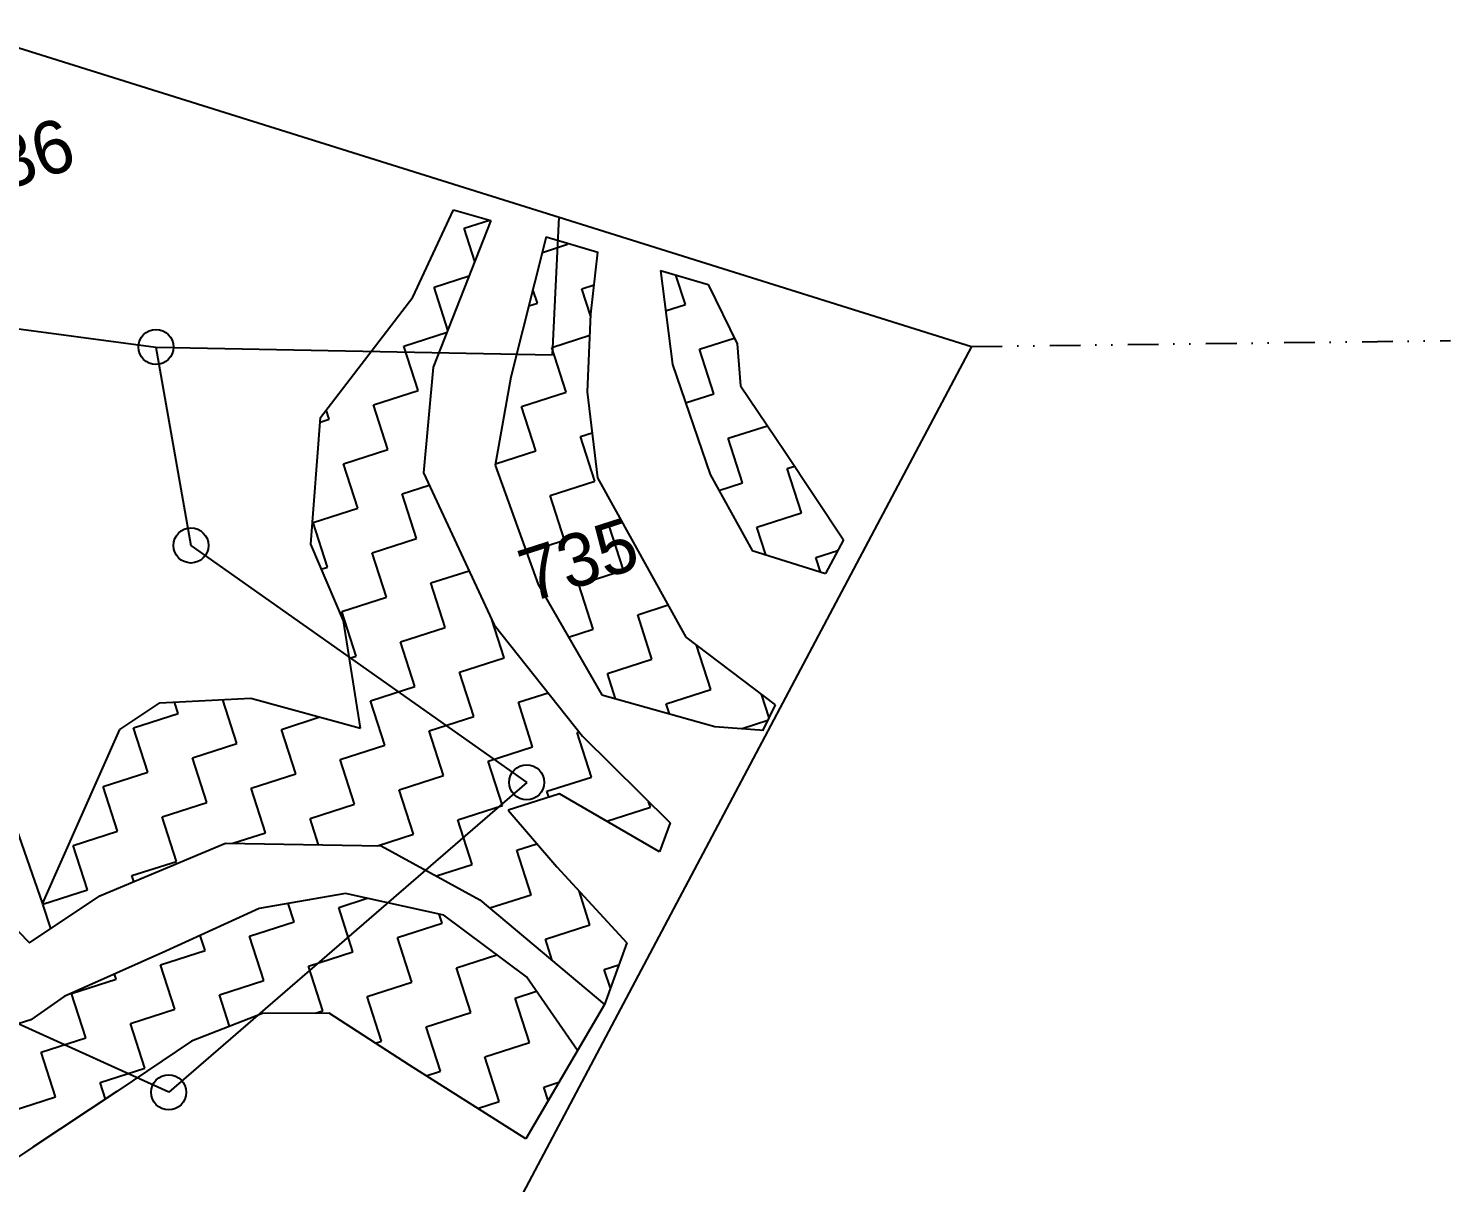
# Model space of a CAD drawing. Header units: metres. Extents: x 305262 to 307111, y 1940505 to 1944566.
# Drawn here: x 306473.2 to 306704.4, y 1943196.4 to 1943384.1 of the extents above; entities that cross this region are included whole.
import ezdxf

# ---------------------------------------------------------------- set-up
doc = ezdxf.new("R2010")
doc.units = ezdxf.units.M
doc.header["$MEASUREMENT"] = 0
doc.linetypes.add('DIVIDE', pattern=[1.25, 0.5, -0.25, 0, -0.25, 0, -0.25])
for name, color, linetype in [('POLY_HATCH', 12, 'Continuous'), ('POLY_PARCEL', 6, 'Continuous'), ('TEXT_PARCEL', 7, 'Continuous'), ('V_BOUND_LINE', 7, 'Continuous'), ('V_DIVIDE_LINE', 7, 'DIVIDE')]:
    doc.layers.add(name, color=color, linetype=linetype)
doc.styles.add('TEXT_MAP', font='')
doc.styles.get('TEXT_MAP').set_extended_font_data('Kruti Dev 050')

msp = doc.modelspace()

# ---------------------------------------------------------------- linework, layer by layer
for centre in [(306493.92, 1943332.27), (306499.61, 1943300.01), (306554.21, 1943261.5), (306496, 1943211.11)]:
    msp.add_circle(centre, 2.85)
at = {"layer": 'POLY_HATCH'}
for p, q in [((306535.69, 1943340.4), (306542.32, 1943354.6)), ((306542.32, 1943354.6), (306548.39, 1943352.82)), ((306548.39, 1943352.82), (306539.01, 1943329)), ((306557.39, 1943350.17), (306551.6, 1943327.37)), ((306557.39, 1943350.17), (306565.76, 1943347.7)), ((306564.64, 1943337.6), (306565.76, 1943347.7)), ((306575.94, 1943344.7), (306577.91, 1943329.45)), ((306575.94, 1943344.7), (306583.68, 1943342.42)), ((306583.68, 1943342.42), (306588.42, 1943332.77)), ((306520.66, 1943320.82), (306535.69, 1943340.4)), ((306564.08, 1943325), (306564.64, 1943337.6)), ((306588.42, 1943332.77), (306588.98, 1943325.95)), ((306539.01, 1943329), (306537.43, 1943311.82)), ((306577.91, 1943329.45), (306584.03, 1943311.54)), ((306551.6, 1943327.37), (306549.1, 1943313.08)), ((306588.98, 1943325.95), (306596.14, 1943315.29)), ((306565.75, 1943310.98), (306564.08, 1943325)), ((306519.09, 1943300.2), (306520.66, 1943320.82)), ((306596.14, 1943315.29), (306605.68, 1943300.92)), ((306537.43, 1943311.82), (306548.92, 1943287.12)), ((306549.1, 1943313.08), (306556.05, 1943293.67)), ((306584.03, 1943311.54), (306590.84, 1943299.18)), ((306580.11, 1943285.08), (306565.75, 1943310.98)), ((306524.43, 1943287.76), (306519.09, 1943300.2)), ((306605.68, 1943300.92), (306602.79, 1943295.47)), ((306590.84, 1943299.18), (306602.79, 1943295.47)), ((306556.05, 1943293.67), (306566.44, 1943275.71)), ((306527.2, 1943270.32), (306524.43, 1943287.76)), ((306548.92, 1943287.12), (306563.27, 1943269.01)), ((306594.64, 1943274.13), (306580.11, 1943285.08)), ((306494.55, 1943274.42), (306509.38, 1943275.17)), ((306509.38, 1943275.17), (306527.2, 1943270.32)), ((306566.44, 1943275.71), (306584.76, 1943270.6)), ((306488.04, 1943270.1), (306494.55, 1943274.42)), ((306592.62, 1943270), (306594.64, 1943274.13)), ((306475.51, 1943241.78), (306488.04, 1943270.1)), ((306584.76, 1943270.6), (306592.77, 1943269.98)), ((306592.77, 1943269.98), (306592.62, 1943270)), ((306563.27, 1943269.01), (306577.51, 1943254.91)), ((306559.53, 1943259.65), (306551.17, 1943256.96)), ((306575.8, 1943250.18), (306559.53, 1943259.65)), ((306470.37, 1943256.37), (306475.51, 1943241.78)), ((306551.17, 1943256.96), (306559.08, 1943247.79)), ((306577.51, 1943254.91), (306575.8, 1943250.18)), ((306484.83, 1943243.08), (306505.25, 1943251.63)), ((306505.25, 1943251.63), (306530.55, 1943251.17)), ((306530.55, 1943251.17), (306546.6, 1943242.43)), ((306559.08, 1943247.79), (306570.47, 1943235.41)), ((306473.39, 1943235.43), (306484.83, 1943243.08)), ((306524.75, 1943243.45), (306510.71, 1943240.99)), ((306540.71, 1943239.9), (306524.75, 1943243.45)), ((306546.6, 1943242.43), (306566.85, 1943225.4)), ((306467.48, 1943241.47), (306473.39, 1943235.43)), ((306510.71, 1943240.99), (306495.56, 1943234.07)), ((306554.15, 1943229.91), (306540.71, 1943239.9)), ((306570.47, 1943235.41), (306566.85, 1943225.4)), ((306495.56, 1943234.07), (306479.01, 1943226.7)), ((306562.45, 1943217.89), (306554.15, 1943229.91)), ((306479.01, 1943226.7), (306473.58, 1943222.91)), ((306511.24, 1943223.91), (306499.69, 1943219.45)), ((306522.11, 1943223.98), (306511.24, 1943223.91)), ((306535.13, 1943215.5), (306522.11, 1943223.98)), ((306566.85, 1943225.4), (306554.04, 1943203.55)), ((306473.58, 1943222.91), (306468.95, 1943221.42)), ((306499.69, 1943219.45), (306487.57, 1943211.23)), ((306554.04, 1943203.55), (306535.13, 1943215.5)), ((306487.57, 1943211.23), (306473.91, 1943202.22)), ((306473.91, 1943202.22), (306464.22, 1943195.68))]:
    msp.add_line(p, q, dxfattribs=at)
at = {"layer": 'POLY_HATCH', "linetype": 'Continuous'}
for p, q in [((306544.05, 1943351.57), (306548.15, 1943352.89)), ((306545.78, 1943346.19), (306544.05, 1943351.57)), ((306556.75, 1943347.66), (306560.85, 1943348.98)), ((306560.85, 1943348.98), (306560.8, 1943349.16)), ((306539.14, 1943342), (306544.85, 1943343.84)), ((306579.99, 1943339.16), (306578.44, 1943343.97)), ((306541.38, 1943335.03), (306539.14, 1943342)), ((306555.94, 1943339.42), (306555.22, 1943341.65)), ((306563.18, 1943341.74), (306565.17, 1943342.38)), ((306564.63, 1943337.25), (306563.18, 1943341.74)), ((306554.54, 1943338.97), (306555.94, 1943339.42)), ((306576.79, 1943338.13), (306579.99, 1943339.16)), ((306534.23, 1943332.43), (306541.25, 1943334.69)), ((306536.55, 1943325.19), (306534.23, 1943332.43)), ((306558.27, 1943332.18), (306564.49, 1943334.18)), ((306582.31, 1943331.92), (306587.95, 1943333.73)), ((306560.6, 1943324.94), (306558.27, 1943332.18)), ((306584.64, 1943324.68), (306582.31, 1943331.92)), ((306529.32, 1943322.87), (306536.55, 1943325.19)), ((306553.36, 1943322.61), (306560.6, 1943324.94)), ((306580.04, 1943323.2), (306584.64, 1943324.68)), ((306522.08, 1943320.54), (306521.59, 1943322.04)), ((306531.64, 1943315.63), (306529.32, 1943322.87)), ((306555.69, 1943315.37), (306553.36, 1943322.61)), ((306520.6, 1943320.06), (306522.08, 1943320.54)), ((306586.97, 1943317.44), (306593.32, 1943319.48)), ((306562.93, 1943317.7), (306564.87, 1943318.33)), ((306565.25, 1943310.46), (306562.93, 1943317.7)), ((306589.3, 1943310.2), (306586.97, 1943317.44)), ((306524.4, 1943313.3), (306531.64, 1943315.63)), ((306549.13, 1943313.26), (306555.69, 1943315.37)), ((306526.73, 1943306.06), (306524.4, 1943313.3)), ((306596.53, 1943312.53), (306597.71, 1943312.91)), ((306598.86, 1943305.29), (306596.53, 1943312.53)), ((306533.97, 1943308.39), (306538.37, 1943309.8)), ((306558.01, 1943308.13), (306565.25, 1943310.46)), ((306585.44, 1943308.97), (306589.3, 1943310.2)), ((306536.3, 1943301.15), (306533.97, 1943308.39)), ((306560.34, 1943300.89), (306558.01, 1943308.13)), ((306519.49, 1943303.73), (306526.73, 1943306.06)), ((306591.62, 1943302.97), (306598.86, 1943305.29)), ((306521.82, 1943296.5), (306519.49, 1943303.73)), ((306567.58, 1943303.22), (306569.68, 1943303.9)), ((306569.91, 1943295.98), (306567.58, 1943303.22)), ((306593.06, 1943298.49), (306591.62, 1943302.97)), ((306529.06, 1943298.82), (306536.3, 1943301.15)), ((306554.17, 1943298.91), (306560.34, 1943300.89)), ((306531.39, 1943291.58), (306529.06, 1943298.82)), ((306601.19, 1943298.05), (306604.77, 1943299.21)), ((306601.94, 1943295.73), (306601.19, 1943298.05)), ((306520.81, 1943296.17), (306521.82, 1943296.5)), ((306538.63, 1943293.91), (306544.83, 1943295.91)), ((306562.67, 1943293.66), (306569.91, 1943295.98)), ((306540.95, 1943286.67), (306538.63, 1943293.91)), ((306565, 1943286.42), (306562.67, 1943293.66)), ((306524.15, 1943289.26), (306531.39, 1943291.58)), ((306526.48, 1943282.02), (306524.15, 1943289.26)), ((306572.24, 1943288.74), (306577.19, 1943290.34)), ((306574.56, 1943281.51), (306572.24, 1943288.74)), ((306533.71, 1943284.35), (306540.95, 1943286.67)), ((306550.52, 1943281.76), (306548.51, 1943288)), ((306560.99, 1943285.13), (306565, 1943286.42)), ((306536.04, 1943277.11), (306533.71, 1943284.35)), ((306584.13, 1943276.59), (306581.81, 1943283.79)), ((306525.4, 1943281.67), (306526.48, 1943282.02)), ((306543.28, 1943279.43), (306550.52, 1943281.76)), ((306567.32, 1943279.18), (306574.56, 1943281.51)), ((306545.61, 1943272.2), (306543.28, 1943279.43)), ((306568.64, 1943275.1), (306567.32, 1943279.18)), ((306528.8, 1943274.78), (306536.04, 1943277.11)), ((306497.52, 1943272.71), (306496.93, 1943274.54)), ((306507.09, 1943267.8), (306504.79, 1943274.94)), ((306531.13, 1943267.54), (306528.8, 1943274.78)), ((306552.85, 1943274.52), (306557.67, 1943276.07)), ((306555.17, 1943267.28), (306552.85, 1943274.52)), ((306576.89, 1943274.27), (306584.13, 1943276.59)), ((306593.59, 1943272), (306592.36, 1943275.85)), ((306490.28, 1943270.38), (306497.52, 1943272.71)), ((306514.33, 1943270.12), (306520.56, 1943272.13)), ((306538.37, 1943269.87), (306545.61, 1943272.2)), ((306577.41, 1943272.65), (306576.89, 1943274.27)), ((306492.61, 1943263.14), (306490.28, 1943270.38)), ((306516.65, 1943262.89), (306514.33, 1943270.12)), ((306540.7, 1943262.63), (306538.37, 1943269.87)), ((306589.25, 1943270.26), (306593.4, 1943271.59)), ((306499.85, 1943265.47), (306507.09, 1943267.8)), ((306523.89, 1943265.21), (306531.13, 1943267.54)), ((306562.41, 1943269.61), (306562.71, 1943269.71)), ((306564.74, 1943262.37), (306562.41, 1943269.61)), ((306502.18, 1943258.23), (306499.85, 1943265.47)), ((306526.22, 1943257.97), (306523.89, 1943265.21)), ((306547.94, 1943264.96), (306555.17, 1943267.28)), ((306485.37, 1943260.81), (306492.61, 1943263.14)), ((306509.41, 1943260.56), (306516.65, 1943262.89)), ((306550.26, 1943257.72), (306547.94, 1943264.96)), ((306487.7, 1943253.58), (306485.37, 1943260.81)), ((306533.46, 1943260.3), (306540.7, 1943262.63)), ((306557.5, 1943260.05), (306564.74, 1943262.37)), ((306511.74, 1943253.32), (306509.41, 1943260.56)), ((306535.79, 1943253.06), (306533.46, 1943260.3)), ((306557.81, 1943259.09), (306557.5, 1943260.05)), ((306574.31, 1943257.46), (306574.02, 1943258.36)), ((306494.94, 1943255.9), (306502.18, 1943258.23)), ((306518.98, 1943255.65), (306526.22, 1943257.97)), ((306543.02, 1943255.39), (306550.26, 1943257.72)), ((306567.21, 1943255.18), (306574.31, 1943257.46)), ((306497.27, 1943248.66), (306494.94, 1943255.9)), ((306520.36, 1943251.36), (306518.98, 1943255.65)), ((306545.35, 1943248.15), (306543.02, 1943255.39)), ((306480.46, 1943251.25), (306487.7, 1943253.58)), ((306506.43, 1943251.61), (306511.74, 1943253.32)), ((306529.93, 1943251.18), (306535.79, 1943253.06)), ((306552.59, 1943250.48), (306555.86, 1943251.53)), ((306482.79, 1943244.01), (306480.46, 1943251.25)), ((306554.92, 1943243.24), (306552.59, 1943250.48)), ((306490.03, 1943246.34), (306497.27, 1943248.66)), ((306539.53, 1943246.28), (306545.35, 1943248.15)), ((306490.33, 1943245.39), (306490.03, 1943246.34)), ((306475.55, 1943241.68), (306482.79, 1943244.01)), ((306523.64, 1943241.17), (306528.29, 1943242.67)), ((306548.2, 1943241.08), (306554.92, 1943243.24)), ((306564.48, 1943238.33), (306562.71, 1943243.85)), ((306476.82, 1943237.73), (306475.55, 1943241.68)), ((306516.4, 1943238.84), (306515.44, 1943241.82)), ((306525.96, 1943233.93), (306523.64, 1943241.17)), ((306540.44, 1943238.59), (306539.97, 1943240.07)), ((306509.16, 1943236.51), (306516.4, 1943238.84)), ((306533.2, 1943236.26), (306540.44, 1943238.59)), ((306557.25, 1943236), (306564.48, 1943238.33)), ((306501.92, 1943234.19), (306501.14, 1943236.62)), ((306511.49, 1943229.28), (306509.16, 1943236.51)), ((306535.53, 1943229.02), (306533.2, 1943236.26)), ((306558.36, 1943232.55), (306557.25, 1943236)), ((306494.68, 1943231.86), (306501.92, 1943234.19)), ((306518.73, 1943231.6), (306525.96, 1943233.93)), ((306542.77, 1943231.35), (306549.36, 1943233.47)), ((306497.01, 1943224.62), (306494.68, 1943231.86)), ((306521.05, 1943224.36), (306518.73, 1943231.6)), ((306545.1, 1943224.11), (306542.77, 1943231.35)), ((306566.81, 1943231.09), (306569.18, 1943231.85)), ((306567.8, 1943228.02), (306566.81, 1943231.09)), ((306480.2, 1943227.2), (306487.44, 1943229.53)), ((306487.44, 1943229.53), (306487.18, 1943230.34)), ((306504.25, 1943226.95), (306511.49, 1943229.28)), ((306528.29, 1943226.69), (306535.53, 1943229.02)), ((306482.53, 1943219.97), (306480.2, 1943227.2)), ((306505.89, 1943221.85), (306504.25, 1943226.95)), ((306530.62, 1943219.45), (306528.29, 1943226.69)), ((306552.34, 1943226.44), (306555.78, 1943227.54)), ((306554.66, 1943219.2), (306552.34, 1943226.44)), ((306489.77, 1943222.29), (306497.01, 1943224.62)), ((306519.81, 1943223.97), (306521.05, 1943224.36)), ((306537.86, 1943221.78), (306545.1, 1943224.11)), ((306492.1, 1943215.05), (306489.77, 1943222.29)), ((306540.19, 1943214.54), (306537.86, 1943221.78)), ((306475.29, 1943217.64), (306482.53, 1943219.97)), ((306529.58, 1943219.12), (306530.62, 1943219.45)), ((306547.42, 1943216.87), (306554.66, 1943219.2)), ((306477.62, 1943210.4), (306475.29, 1943217.64)), ((306549.75, 1943209.63), (306547.42, 1943216.87)), ((306484.86, 1943212.73), (306492.1, 1943215.05)), ((306537.84, 1943213.79), (306540.19, 1943214.54)), ((306485.73, 1943210.02), (306484.86, 1943212.73)), ((306556.99, 1943211.96), (306559.43, 1943212.74)), ((306470.38, 1943208.07), (306477.62, 1943210.4)), ((306557.69, 1943209.78), (306556.99, 1943211.96)), ((306546.22, 1943208.49), (306549.75, 1943209.63))]:
    msp.add_line(p, q, dxfattribs=at)
at = {"layer": 'POLY_PARCEL'}
for p, q in [((306558.38, 1943331.02), (306559.48, 1943353.37)), ((306466.89, 1943335.86), (306493.92, 1943332.27)), ((306493.92, 1943332.27), (306558.38, 1943331.02)), ((306493.92, 1943332.27), (306499.61, 1943300.01)), ((306499.61, 1943300.01), (306554.21, 1943261.5)), ((306554.21, 1943261.5), (306496, 1943211.11)), ((306496, 1943211.11), (306466.83, 1943224.36))]:
    msp.add_line(p, q, dxfattribs=at)
at = {"layer": 'V_BOUND_LINE'}
for p, q in [((306461.51, 1943384.06), (306559.48, 1943353.37)), ((306559.48, 1943353.37), (306626.52, 1943332.37)), ((306626.52, 1943332.37), (306543.2, 1943175.14))]:
    msp.add_line(p, q, dxfattribs=at)
at = {"layer": 'V_DIVIDE_LINE', "ltscale": 10}
msp.add_line((306626.52, 1943332.37), (306704.38, 1943333.31), dxfattribs=at)

# ---------------------------------------------------------------- texts
at = {"layer": 'TEXT_PARCEL', "style": 'TEXT_MAP'}
for s, p in [('736', (306463.12, 1943355.69)), ('735', (306554.77, 1943290.7))]:
    msp.add_text(s, height=8.621, rotation=17.8251, dxfattribs=at).set_placement(p)

doc.saveas('drawing.dxf')
